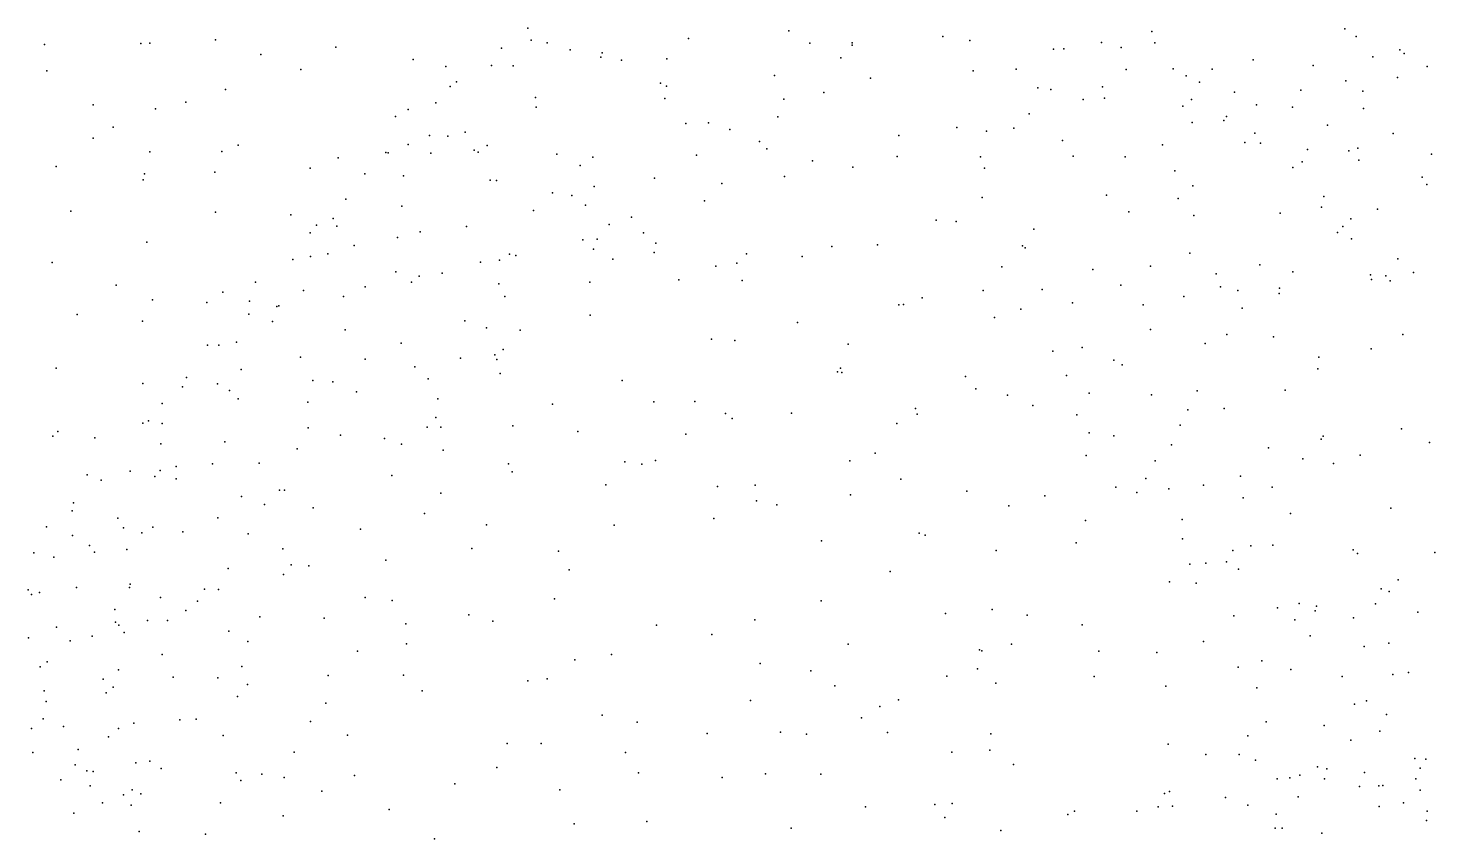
# Model space of a CAD drawing. Header units: metres. Extents: x -25 to 25, y -27.8 to 27.8.
# Drawn here: x -4.09 to -2.708, y -1.58 to -0.784 of the extents above; entities that cross this region are included whole.
import ezdxf

# ---------------------------------------------------------------- set-up
doc = ezdxf.new("R2010")
doc.units = ezdxf.units.M

msp = doc.modelspace()

# ---------------------------------------------------------------- linework, layer by layer
for p in [(-3.5996, -0.7836, -8.7141), (-3.3431, -0.7862, -9.1597), (-2.9864, -0.787, 11.0845), (-2.7971, -0.7842, 10.8671), (-4.0742, -0.7997, 23.7193), (-3.9795, -0.7988, -5.1165), (-3.9709, -0.7985, -7.2528), (-3.9063, -0.7951, -7.3041), (-3.5963, -0.7953, -5.1818), (-3.5804, -0.7981, -8.9109), (-3.4417, -0.7938, -8.1797), (-3.3226, -0.7984, -7.5076), (-3.281, -0.798, -9.2159), (-3.281, -0.8003, 23.5546), (-3.1917, -0.7919, 23.5193), (-3.1654, -0.7957, 11.9149), (-3.0361, -0.7978, 23.4403), (-2.9835, -0.7979, 15.0218), (-2.7859, -0.7918, 23.3307), (-3.8618, -0.8095, -5.1666), (-3.7881, -0.8022, -7.3616), (-3.7122, -0.8144, -21.1685), (-3.6253, -0.8033, -8.5938), (-3.5578, -0.8049, -8.9989), (-3.5277, -0.8121, -22.5328), (-3.5266, -0.8078, -7.4415), (-3.5075, -0.8151, -8.2403), (-3.463, -0.8137, -9.1223), (-3.292, -0.8127, -7.8521), (-3.0832, -0.8043, 12.0708), (-3.0728, -0.8038, -9.2914), (-3.0167, -0.8025, -5.0081), (-2.8871, -0.8147, 14.7904), (-2.7693, -0.8119, 15.7167), (-2.7429, -0.8048, 12.3628), (-2.7385, -0.8086, 14.656), (-4.072, -0.8256, -5.0596), (-3.8223, -0.8243, -13.922), (-3.68, -0.8214, -5.1836), (-3.6351, -0.8204, -8.8404), (-3.6138, -0.8205, -8.4585), (-3.162, -0.8255, -9.2881), (-3.1197, -0.8239, -5.0606), (-3.0117, -0.8243, 23.5168), (-2.9655, -0.8237, -9.3338), (-2.9273, -0.8238, 23.4827), (-2.8281, -0.8204, 23.4275), (-2.7162, -0.8212, 10.8412), (-3.6758, -0.841, -8.6387), (-3.6695, -0.8362, -8.7804), (-3.469, -0.8375, -13.7039), (-3.4631, -0.8406, -5.1888), (-3.357, -0.8302, -7.9443), (-3.263, -0.8327, -7.7242), (-3.0986, -0.8423, 11.3115), (-3.0351, -0.8412, 11.1961), (-2.9528, -0.8306, 28.9453), (-2.9396, -0.8366, 15.323), (-2.7958, -0.8353, 14.7289), (-2.7452, -0.832, 23.4363), (-3.9353, -0.8564, 23.6966), (-3.8965, -0.8439, 28.8561), (-3.5918, -0.8518, -8.2935), (-3.465, -0.8528, -7.4815), (-3.3481, -0.8533, -5.1684), (-3.3086, -0.8469, -7.6664), (-3.0858, -0.8438, 28.994), (-3.0541, -0.8536, -9.3411), (-3.033, -0.8523, 12.1235), (-2.9474, -0.8538, -13.4175), (-2.9053, -0.8466, 15.4391), (-2.8401, -0.8445, 23.5281), (-2.7793, -0.8456, 28.8295), (-4.0263, -0.8588, -7.2455), (-3.9653, -0.863, -7.2979), (-3.7293, -0.8704, -7.4198), (-3.717, -0.8634, 28.9565), (-3.6899, -0.857, -8.5618), (-3.5913, -0.8612, -7.4553), (-3.107, -0.8679, 12.0177), (-2.9561, -0.8601, 23.6209), (-2.9132, -0.8703, -4.9988), (-2.8838, -0.859, 10.9964), (-2.8484, -0.8613, 12.2997), (-2.7785, -0.8625, 15.6488), (-4.0068, -0.8808, 28.7461), (-3.4442, -0.8774, -7.9506), (-3.4221, -0.8765, -9.2293), (-3.4011, -0.8831, -7.5671), (-3.3539, -0.8707, -7.7976), (-3.178, -0.8811, 11.6088), (-3.1222, -0.8818, 11.4231), (-2.9468, -0.8763, -27.2803), (-2.9158, -0.8744, 15.1158), (-2.8141, -0.8788, 10.9517), (-4.0263, -0.8917, -5.1275), (-3.717, -0.8978, -8.4724), (-3.6961, -0.8889, -8.4041), (-3.6781, -0.8896, -8.9473), (-3.661, -0.8856, -8.3175), (-3.3718, -0.8948, -7.6756), (-3.2351, -0.8892, -5.1541), (-3.1488, -0.8848, 11.9071), (-3.0743, -0.894, 23.6878), (-2.8953, -0.8959, 15.2412), (-2.8852, -0.8868, 28.8921), (-2.8797, -0.8966, 15.3702), (-2.7493, -0.8872, 23.5851), (-3.9709, -0.905, -14.2029), (-3.9001, -0.9048, -5.1822), (-3.8839, -0.8986, -7.3663), (-3.7856, -0.911, 28.9211), (-3.7389, -0.9056, -8.6816), (-3.7367, -0.906, -5.199), (-3.6949, -0.9064, 23.6962), (-3.6523, -0.9036, -8.2451), (-3.6482, -0.9054, -9.0416), (-3.6393, -0.8989, 28.9827), (-3.5711, -0.9073, -8.1106), (-3.5355, -0.9102, 23.6907), (-3.4337, -0.9082, 23.6949), (-3.3647, -0.9022, -9.2745), (-3.2367, -0.9098, -9.3317), (-3.1548, -0.9099, 11.5227), (-3.0639, -0.9093, -5.0721), (-3.0128, -0.91, 28.9562), (-2.976, -0.8982, -5.0252), (-2.8336, -0.9027, 15.4852), (-2.793, -0.9042, -23.0249), (-2.7843, -0.9014, 14.8494), (-2.7117, -0.9073, -4.9769), (-4.0629, -0.9196, -26.8251), (-3.907, -0.9249, 28.8266), (-3.8134, -0.921, 23.7144), (-3.5479, -0.9184, -27.0026), (-3.3199, -0.9138, 29.0383), (-3.2802, -0.9201, -13.8716), (-3.1509, -0.921, -5.1254), (-2.9638, -0.9236, -13.6219), (-2.848, -0.9204, 14.9965), (-2.8387, -0.9148, 23.6617), (-2.7833, -0.9131, -9.4025), (-3.9773, -0.9325, 23.7573), (-3.976, -0.9266, -5.1658), (-3.7595, -0.9268, -8.6051), (-3.7217, -0.9285, -8.3389), (-3.6363, -0.933, -7.468), (-3.6301, -0.9333, -5.2152), (-3.5343, -0.9392, -7.4961), (-3.475, -0.931, -9.2519), (-3.4089, -0.9362, -7.7223), (-3.3472, -0.9293, 23.7227), (-2.9461, -0.9386, 12.2041), (-2.7209, -0.9301, 28.7427), (-2.7163, -0.9371, 15.643), (-3.7782, -0.9515, -8.7512), (-3.5752, -0.9452, -9.1667), (-3.5562, -0.9481, -5.2242), (-3.4258, -0.9531, 29.0355), (-3.1533, -0.95, 11.8416), (-3.0312, -0.9475, 11.2718), (-2.9605, -0.9508, 23.7697), (-2.8177, -0.9488, -5.0017), (-4.0483, -0.9632, 28.658), (-3.9061, -0.9643, -7.3777), (-3.8321, -0.967, -7.4096), (-3.7232, -0.9586, -9.0012), (-3.594, -0.9628, -8.0326), (-3.5428, -0.9576, -7.9312), (-3.0091, -0.9641, -9.4135), (-2.8606, -0.9654, -9.4234), (-2.82, -0.9594, 28.8209), (-2.7648, -0.9615, 15.5079), (-3.807, -0.9771, -8.6559), (-3.7906, -0.9704, -8.4696), (-3.787, -0.9781, -5.2127), (-3.6598, -0.9785, -8.0791), (-3.5195, -0.9765, 29.0061), (-3.4977, -0.9691, 23.7431), (-3.1983, -0.9723, -9.3888), (-3.1786, -0.9736, -5.1636), (-3.1023, -0.9809, -9.412), (-2.9451, -0.9676, 11.1451), (-2.7988, -0.9783, 15.3745), (-2.7909, -0.9708, 10.9924), (-3.9738, -0.9937, -7.338), (-3.8134, -0.9845, -8.5758), (-3.7275, -0.9892, -22.2039), (-3.7053, -0.9836, -8.133), (-3.5453, -0.9916, -9.2463), (-3.5313, -0.9907, -7.8319), (-3.4858, -0.9847, -7.7545), (-2.8042, -0.9843, 15.2713), (-2.7905, -0.9905, 23.7533), (-3.8131, -1.0079, -8.8418), (-3.7959, -1.0054, -8.3203), (-3.77, -0.997, -8.9538), (-3.6174, -1.0057, -7.9571), (-3.6112, -1.0068, 23.7678), (-3.535, -1.0006, -7.595), (-3.4752, -1.0038, -9.3128), (-3.4737, -0.9949, -14.3675), (-3.3846, -1.0052, -27.1223), (-3.33, -1.0078, -5.2203), (-3.301, -0.9982, 29.018), (-3.2559, -0.9964, -14.2432), (-3.1136, -0.9975, -5.1457), (-3.1111, -0.9994, 23.8456), (-2.9492, -1.0045, -9.4418), (-4.0668, -1.0139, -14.4154), (-3.8303, -1.0108, -8.7536), (-3.6461, -1.0134, -9.1667), (-3.6274, -1.0116, -7.4963), (-3.516, -1.0106, -7.6913), (-3.4148, -1.0174, -22.6573), (-3.3943, -1.0144, -9.3563), (-3.1337, -1.018, 11.5957), (-3.0445, -1.0205, 28.945), (-2.9877, -1.0172, 23.867), (-2.8805, -1.016, -5.0448), (-2.7449, -1.01, 15.1032), (-4.0039, -1.036, -5.1807), (-3.8669, -1.0331, 28.8379), (-3.7292, -1.0229, 23.7848), (-3.7138, -1.0332, 28.9303), (-3.7063, -1.0272, -9.1096), (-3.6835, -1.0242, -8.0232), (-3.6281, -1.0348, -5.2419), (-3.5386, -1.033, -5.2487), (-3.4511, -1.0307, -5.2498), (-3.3889, -1.0314, 29.0256), (-3.0171, -1.0361, 11.3193), (-2.9233, -1.025, 28.8862), (-2.8479, -1.0228, 23.8289), (-2.7717, -1.0259, -27.3036), (-2.7709, -1.0303, 12.3102), (-2.7568, -1.0267, -5.021), (-2.7524, -1.0318, -9.4643), (-2.7294, -1.0236, 15.4367), (-3.8989, -1.0429, -7.4109), (-3.8197, -1.0412, -8.913), (-3.7806, -1.0472, -14.5749), (-3.7591, -1.0375, -8.1243), (-3.622, -1.0473, -7.8685), (-3.2121, -1.0485, 28.9939), (-3.1523, -1.0412, -9.4398), (-3.0943, -1.0403, -14.3726), (-2.955, -1.0473, 12.1259), (-2.9192, -1.0377, -13.9598), (-2.902, -1.0411, 12.1974), (-2.8614, -1.0443, -9.4724), (-2.861, -1.0389, 11.1024), (-3.9683, -1.0503, 23.8227), (-3.9147, -1.0529, -5.213), (-3.873, -1.0516, -8.5358), (-3.8459, -1.0571, -5.2275), (-3.8439, -1.0564, 23.8102), (-3.235, -1.0552, 23.9052), (-3.2304, -1.0551, -5.2157), (-3.1151, -1.0595, 11.7142), (-3.0645, -1.0534, 11.9645), (-2.9951, -1.0555, -5.117), (-2.8979, -1.0587, -21.0773), (-4.042, -1.0648, 28.6199), (-3.9781, -1.0715, -7.3588), (-3.8734, -1.0645, -8.4121), (-3.8503, -1.0717, -8.2813), (-3.6615, -1.0709, 23.8188), (-3.5383, -1.0654, 28.9838), (-3.3345, -1.0726, 23.8939), (-3.1411, -1.0677, -5.188), (-3.7788, -1.08, -9.0577), (-3.6399, -1.0779, -7.5369), (-3.607, -1.0801, -7.768), (-3.4189, -1.0889, 23.8842), (-3.3961, -1.0903, -14.6791), (-2.9879, -1.0797, 23.9378), (-2.9129, -1.0845, 11.1985), (-2.8669, -1.0869, -5.0852), (-2.74, -1.0845, -14.2456), (-3.914, -1.0951, 28.77), (-3.9029, -1.0951, -8.6309), (-3.8857, -1.092, -8.7513), (-3.7239, -1.093, -9.1373), (-3.6319, -1.1045, -14.7415), (-3.6236, -1.0993, -7.6804), (-3.2848, -1.0941, -9.4347), (-3.0839, -1.1007, 11.6117), (-3.055, -1.0971, -5.1743), (-2.934, -1.0933, -5.1193), (-2.771, -1.0986, 28.6937), (-4.0628, -1.1174, -7.3054), (-3.8812, -1.1187, -8.8379), (-3.8227, -1.1068, -9.0029), (-3.7593, -1.1088, 23.8539), (-3.7105, -1.1163, -7.8844), (-3.6655, -1.1077, -7.8162), (-3.6298, -1.1089, -5.2768), (-3.2923, -1.1176, 23.961), (-3.0237, -1.1096, 28.9005), (-3.0158, -1.1144, -9.4944), (-2.8234, -1.1183, 11.1218), (-2.8225, -1.1067, 23.8911), (-3.9775, -1.1326, 23.8722), (-3.9347, -1.1267, -8.448), (-3.9043, -1.133, -21.7828), (-3.8108, -1.1295, -5.2691), (-3.7909, -1.1308, 28.857), (-3.6975, -1.1279, 28.9096), (-3.6266, -1.1227, -9.2662), (-3.5067, -1.1298, -5.3025), (-3.2954, -1.1212, -22.8239), (-3.291, -1.1219, -5.2828), (-3.1694, -1.1257, 28.9551), (-3.0704, -1.1248, 11.802), (-3.9388, -1.136, -7.3984), (-3.8926, -1.1396, -8.1568), (-3.7678, -1.1408, -7.9453), (-3.1595, -1.1379, -5.2493), (-3.1284, -1.1439, 24.0186), (-3.048, -1.142, 11.5427), (-2.987, -1.1437, 11.3693), (-2.9419, -1.1399, 12.0722), (-2.8554, -1.1392, 28.7615), (-3.9588, -1.1523, -8.567), (-3.8841, -1.1475, -5.2608), (-3.8156, -1.1508, -8.0073), (-3.6877, -1.1477, -7.567), (-3.5753, -1.1528, -9.3225), (-3.4756, -1.1507, 23.9352), (-3.4355, -1.1502, -21.292), (-3.2185, -1.157, 24.0281), (-3.1033, -1.1542, -9.5014), (-2.951, -1.1585, 28.8339), (-2.9156, -1.1573, -5.1598), (-3.9775, -1.1717, -5.2332), (-3.9722, -1.1693, -8.3847), (-3.9588, -1.1719, -8.2901), (-3.6897, -1.166, -7.7378), (-3.6142, -1.1741, 23.9251), (-3.4053, -1.1621, -5.3268), (-3.3989, -1.167, 23.9843), (-3.3405, -1.1618, -9.4392), (-3.2371, -1.1719, -5.3077), (-3.2171, -1.1627, -9.4831), (-3.0601, -1.1635, -5.225), (-2.9587, -1.1735, -9.5192), (-4.066, -1.1844, 23.8821), (-4.061, -1.1796, 28.4799), (-4.0247, -1.186, 28.5573), (-3.8152, -1.1761, -9.066), (-3.7835, -1.1832, -7.479), (-3.7404, -1.1867, -7.794), (-3.6984, -1.1755, -7.6383), (-3.6849, -1.1754, -5.3069), (-3.5502, -1.1797, -5.3257), (-3.4442, -1.1822, -9.4118), (-3.0481, -1.1812, 24.0374), (-3.0238, -1.1841, 11.8503), (-2.8201, -1.1872, 23.9372), (-2.8182, -1.1842, 28.6714), (-2.7413, -1.177, 28.5826), (-3.9598, -1.1918, -8.2054), (-3.8971, -1.1898, 28.7154), (-3.8259, -1.1969, 28.7948), (-3.7236, -1.1923, 23.9368), (-3.6825, -1.1981, -9.2552), (-3.2583, -1.201, 28.9477), (-2.9672, -1.1928, 12.0108), (-2.8719, -1.1958, 12.1224), (-2.7138, -1.1905, -5.1297), (-3.9448, -1.2142, -8.8317), (-3.9093, -1.2114, -8.0561), (-3.8633, -1.2107, -7.9796), (-3.6185, -1.2114, 28.9193), (-3.5042, -1.2094, -22.5356), (-3.4875, -1.2118, -5.3587), (-3.4741, -1.2083, 28.9493), (-3.2832, -1.2086, -9.4843), (-3.0509, -1.2033, 28.851), (-2.9833, -1.2087, -5.2253), (-2.8383, -1.2066, 11.2124), (-2.8081, -1.211, 12.1793), (-2.782, -1.2029, -5.1489), (-4.0322, -1.2223, -7.347), (-4.0185, -1.2276, -8.3221), (-3.9902, -1.2188, -8.7015), (-3.966, -1.224, 23.9064), (-3.9605, -1.2179, -8.1326), (-3.9448, -1.2262, 28.6328), (-3.7332, -1.2228, -7.5889), (-3.6148, -1.2194, -5.3382), (-3.233, -1.2266, -27.2071), (-2.9924, -1.226, 11.5294), (-2.8993, -1.2237, 28.7363), (-3.8807, -1.2436, -9.0017), (-3.8434, -1.2374, -5.3067), (-3.8385, -1.2374, 23.9236), (-3.6848, -1.2404, 28.8702), (-3.523, -1.232, -9.3851), (-3.4131, -1.2339, -5.3713), (-3.3761, -1.2326, 28.9517), (-3.2825, -1.2419, -5.3684), (-3.1683, -1.2383, -5.3275), (-3.0917, -1.243, -5.2969), (-3.022, -1.2345, -9.5462), (-3.0014, -1.2395, 11.7843), (-2.9699, -1.2361, 11.9226), (-2.9359, -1.2325, 11.3788), (-2.8683, -1.2344, 24.0028), (-4.0459, -1.2498, -8.4632), (-3.858, -1.2513, -7.4619), (-3.8103, -1.2548, -9.1239), (-3.375, -1.2478, -9.4606), (-3.3548, -1.2519, 24.1069), (-3.127, -1.2526, -9.5399), (-2.8969, -1.245, 12.0423), (-2.7519, -1.2549, 28.4793), (-4.047, -1.2576, -8.5607), (-4.0022, -1.2648, 28.5248), (-3.904, -1.2644, -7.9514), (-3.7008, -1.2602, -5.3475), (-3.4169, -1.2652, -27.0934), (-3.0516, -1.2672, 24.1197), (-2.9566, -1.2661, -21.15), (-2.8503, -1.2603, -5.2123), (-4.0721, -1.2735, -8.3801), (-4.0467, -1.282, -8.642), (-3.9966, -1.2742, -5.2615), (-3.9785, -1.2792, -7.3989), (-3.9677, -1.2737, -8.0416), (-3.9385, -1.2782, -8.9161), (-3.8742, -1.2804, -7.8693), (-3.7638, -1.2758, -9.2047), (-3.6399, -1.2713, -22.2834), (-3.5147, -1.2718, 24.0706), (-3.2152, -1.2796, 24.1824), (-3.2093, -1.2817, 28.9115), (-4.0301, -1.2916, -8.112), (-4.025, -1.2982, -8.7622), (-3.9933, -1.2956, -8.8362), (-3.84, -1.2949, -7.7805), (-3.6544, -1.2946, -9.3172), (-3.5693, -1.2973, 28.8916), (-3.3111, -1.287, -9.5011), (-3.1393, -1.2965, -5.3663), (-3.0608, -1.289, 28.8224), (-2.9563, -1.2853, 28.7492), (-2.9069, -1.2966, 11.4405), (-2.8894, -1.292, -9.5585), (-2.8676, -1.2913, 11.338), (-2.7889, -1.2958, 23.9935), (-2.7085, -1.2987, 23.9408), (-4.0846, -1.299, -8.503), (-4.0649, -1.303, 23.9191), (-3.832, -1.3106, 28.7077), (-3.8147, -1.3117, -5.3466), (-3.7389, -1.306, 23.9938), (-2.9492, -1.31, 11.7466), (-2.9334, -1.309, 11.5443), (-2.9132, -1.3078, 28.67), (-2.7844, -1.2997, -14.6326), (-3.8937, -1.3144, 28.6286), (-3.8396, -1.3201, -9.1054), (-3.5589, -1.3156, -9.3838), (-3.2437, -1.3172, -9.5323), (-2.9014, -1.3151, 24.0777), (-2.7446, -1.3254, 12.142), (-4.0903, -1.3352, -8.1254), (-4.0869, -1.3399, -8.6396), (-4.079, -1.3379, -7.3641), (-4.0429, -1.3331, -8.0476), (-3.9907, -1.3328, 28.4168), (-3.99, -1.3296, -7.9629), (-3.917, -1.3346, -7.843), (-3.9033, -1.3349, -5.3313), (-2.9692, -1.3275, -9.5611), (-2.9429, -1.3286, -5.3131), (-2.7614, -1.3342, -5.2631), (-2.7535, -1.3369, 28.3132), (-3.9602, -1.3429, -5.2787), (-3.924, -1.3464, 28.5569), (-3.7593, -1.3427, -21.6348), (-3.7327, -1.3458, -9.26), (-3.5732, -1.344, -5.4056), (-3.3113, -1.3461, -5.4349), (-2.863, -1.3528, 28.5551), (-2.8417, -1.3485, -5.2928), (-2.8248, -1.3514, -27.2696), (-2.7668, -1.349, -9.5479), (-4.0051, -1.3545, -15.0493), (-4.0046, -1.3671, -7.4318), (-3.9729, -1.3652, -7.8741), (-3.9535, -1.3655, -8.9684), (-3.9354, -1.3554, 23.9588), (-3.8628, -1.3619, -7.6345), (-3.7996, -1.3631, -9.1819), (-3.6574, -1.3597, -5.4003), (-3.634, -1.366, -9.3454), (-3.3766, -1.3647, 24.2118), (-3.1891, -1.3586, -5.4228), (-3.1432, -1.3545, -23.0306), (-3.1089, -1.36, 24.1943), (-2.9061, -1.3609, 11.6772), (-2.8462, -1.3648, 11.4405), (-2.8261, -1.3557, 28.4538), (-2.7884, -1.3626, 11.3079), (-2.7251, -1.3573, 28.1751), (-4.0623, -1.372, -8.7788), (-4.0273, -1.3807, -26.8298), (-4.0011, -1.3698, 28.3078), (-3.9961, -1.3771, -8.9098), (-3.893, -1.3757, -7.7303), (-3.7192, -1.3686, 28.7458), (-3.4732, -1.3698, 24.1458), (-3.4188, -1.3792, -9.4654), (-3.0549, -1.3696, 28.7409), (-2.8311, -1.3803, 11.9734), (-4.0899, -1.3824, -5.2099), (-4.049, -1.3854, 28.0899), (-3.8745, -1.3861, -7.5025), (-3.7667, -1.3954, 28.6744), (-3.7188, -1.3883, 24.0325), (-3.2848, -1.3887, 28.8298), (-3.1557, -1.3943, 24.2597), (-3.1534, -1.3952, 28.7904), (-3.1242, -1.3885, -5.4228), (-3.0386, -1.3954, -9.5698), (-2.9357, -1.3861, 28.6047), (-2.778, -1.3908, 28.2378), (-2.7538, -1.3875, 23.9884), (-4.0715, -1.406, -7.4085), (-3.9585, -1.3988, -7.7907), (-3.5533, -1.4039, -9.3995), (-3.5172, -1.3987, 28.8159), (-3.3713, -1.4076, -5.4724), (-2.9816, -1.3968, -5.3832), (-2.8786, -1.4049, 11.7487), (-4.0786, -1.411, -7.945), (-4.0166, -1.423, -7.8366), (-4.0015, -1.4138, 28.1652), (-3.9477, -1.421, -5.332), (-3.9039, -1.4215, -7.622), (-3.8804, -1.4105, -5.3729), (-3.7956, -1.4194, 24.0127), (-3.7217, -1.4189, -5.4101), (-3.5805, -1.4227, -21.4743), (-3.3215, -1.4149, 24.2655), (-3.188, -1.4201, -5.4611), (-3.1576, -1.4127, -9.5544), (-3.0431, -1.4202, 28.6706), (-2.9017, -1.4111, -9.5648), (-2.8499, -1.4134, 28.3734), (-2.7997, -1.4202, -9.5587), (-2.7499, -1.4183, 12.0431), (-2.7344, -1.4163, -21.1157), (-4.0745, -1.4345, 27.8706), (-4.0137, -1.4364, -7.4539), (-4.0067, -1.4307, -5.2725), (-3.8749, -1.4283, -9.1073), (-3.7033, -1.4343, -9.3076), (-3.5995, -1.4247, -5.4388), (-3.2979, -1.4296, -5.487), (-3.1397, -1.427, -27.1831), (-2.9729, -1.43, 24.165), (-2.8835, -1.4316, -5.3812), (-4.0725, -1.4449, -7.8834), (-3.8846, -1.4399, 28.4386), (-3.798, -1.4464, -5.4026), (-3.3807, -1.4439, 28.7972), (-3.2537, -1.4499, 24.3156), (-3.2354, -1.4431, 28.7765), (-2.7876, -1.4475, 11.9143), (-2.7758, -1.4444, -5.3697), (-4.0754, -1.4618, -4.7587), (-3.9414, -1.4629, -9.0468), (-3.9253, -1.4622, -7.564), (-3.8128, -1.4644, 28.5543), (-3.5263, -1.4584, -5.48), (-3.2717, -1.4611, -9.5404), (-2.7561, -1.4576, 28.0715), (-4.087, -1.4715, -4.9362), (-4.0555, -1.4696, 23.9564), (-4.0016, -1.4715, -8.9723), (-3.9864, -1.4662, 28.019), (-3.8987, -1.4783, 28.3379), (-3.7766, -1.4779, -9.2482), (-3.492, -1.4652, -9.4403), (-3.4234, -1.4764, -9.4768), (-3.3514, -1.4749, -9.5077), (-3.3258, -1.4769, -14.8516), (-3.2461, -1.4754, -5.5125), (-3.1445, -1.4767, 24.322), (-2.8741, -1.4649, 28.3067), (-2.8173, -1.4686, 11.7032), (-2.7626, -1.4739, 24.0121), (-4.0413, -1.4919, -7.7617), (-4.0113, -1.4795, -5.3286), (-3.6198, -1.4862, 28.6978), (-3.5864, -1.4861, -14.988), (-2.9704, -1.4868, 28.4785), (-2.8923, -1.4787, 24.1206), (-2.7912, -1.4829, 11.5491), (-4.0856, -1.4949, -5.0334), (-3.9844, -1.505, -7.5893), (-3.9707, -1.5035, 27.9145), (-3.829, -1.4946, -15.1635), (-3.5035, -1.495, 28.7213), (-3.1831, -1.4946, 28.6976), (-3.1457, -1.4926, -5.492), (-2.9335, -1.497, 28.3731), (-2.9008, -1.4971, -23.2353), (-2.8847, -1.5025, 28.2277), (-2.7281, -1.5009, -3.9226), (-2.7175, -1.5015, -3.7783), (-4.0442, -1.5072, -4.8025), (-4.0326, -1.513, -4.7333), (-4.0265, -1.5137, -7.6779), (-3.9595, -1.5106, -5.3686), (-3.8861, -1.5148, -9.126), (-3.8606, -1.5162, 24.0172), (-3.8387, -1.5196, -5.4226), (-3.7697, -1.5175, -5.4387), (-3.63, -1.5096, -5.4728), (-3.4907, -1.5151, -5.5195), (-3.4085, -1.5195, -5.5342), (-3.366, -1.5159, 28.7113), (-3.3118, -1.5164, 24.3297), (-3.1225, -1.5067, 28.6257), (-2.8511, -1.5199, -3.9531), (-2.841, -1.5174, -4.0621), (-2.8237, -1.5089, 28.0941), (-2.8147, -1.5111, -3.8473), (-2.7776, -1.5145, -9.5482), (-2.723, -1.5104, -4.0969), (-4.0581, -1.5219, -4.5929), (-4.0295, -1.5278, -4.8744), (-3.9881, -1.5315, -5.2833), (-3.8814, -1.5224, 28.2157), (-3.8018, -1.5331, -26.8146), (-3.6711, -1.5258, 28.5973), (-3.568, -1.5316, -9.3953), (-2.9691, -1.5332, -5.4568), (-2.8635, -1.5208, -9.5589), (-2.8169, -1.5207, -3.767), (-2.7826, -1.5284, -3.6326), (-2.7636, -1.5277, 28.0046), (-2.7596, -1.5274, -4.1671), (-2.7271, -1.5208, -3.5828), (-2.7228, -1.5319, 11.4727), (-4.0174, -1.5443, -4.9446), (-3.9965, -1.5364, -9.0235), (-3.9892, -1.5466, 27.8247), (-3.9797, -1.5356, 23.9806), (-3.9012, -1.5445, 28.007), (-3.1997, -1.5462, 28.6284), (-3.1828, -1.5452, -9.5484), (-2.974, -1.5353, -9.5609), (-2.9142, -1.5393, -4.0371), (-2.8921, -1.5467, -3.7685), (-2.8427, -1.5386, -3.6827), (-2.7392, -1.5445, -5.4095), (-4.0453, -1.5545, -5.1544), (-3.8397, -1.5573, -9.1942), (-3.7356, -1.551, 28.4633), (-3.2678, -1.5482, -9.5337), (-3.1898, -1.5589, -5.5364), (-3.0689, -1.556, -9.5604), (-3.0624, -1.5527, 24.2567), (-3.0013, -1.5527, -14.7753), (-2.9804, -1.5482, 24.1926), (-2.9661, -1.5477, 28.308), (-2.8644, -1.5556, -4.2096), (-2.7633, -1.5479, -3.444), (-2.7161, -1.5526, 27.9351), (-3.9812, -1.5726, -4.6952), (-3.5541, -1.5649, 28.6095), (-3.4825, -1.5629, -9.4393), (-3.3409, -1.5693, -9.4989), (-3.1347, -1.5716, -23.1918), (-2.8654, -1.5692, -3.5649), (-2.8584, -1.5693, -5.4425), (-2.8194, -1.5743, -3.3227), (-2.7166, -1.5619, -3.1815), (-3.9161, -1.5753, 27.8687), (-3.6911, -1.5798, -9.3233)]:
    msp.add_point(p)

doc.saveas('drawing.dxf')
